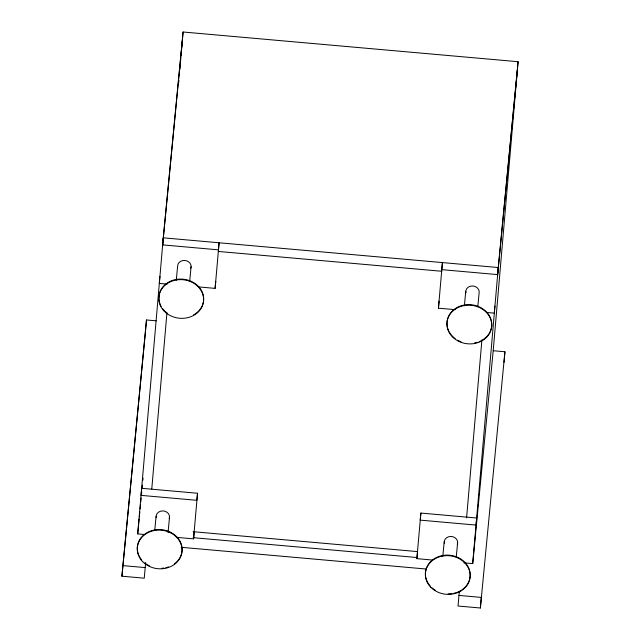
<?xml version="1.0" encoding="UTF-8"?>
<svg xmlns="http://www.w3.org/2000/svg" width="640" height="640" viewBox="0 0 640 640"><rect width="100%" height="100%" fill="white"/><g stroke="black" fill="none" stroke-linecap="round" stroke-linejoin="round"><path stroke-width="0.96" d="M145.64 562.616L144.248 578.184L121.912 576.208L146.48 319.976L156.192 320.832M145.648 329.608L146.48 319.976M144.56 534.504L137.704 533.896L163.264 237.824L498.264 267.536L472.704 563.608L463.888 562.832M178.744 82.424L178.912 80.432M179.344 75.464L179.512 73.48M179.856 69.496L180.2 65.52M180.456 62.544L180.8 58.568M181.056 55.584L181.4 51.608M181.568 49.616L183.088 32L518.088 61.712L493.2 350.728L472.704 563.608M151.776 488.96L166.92 313M176.888 537.376L193.536 538.848L197.536 493.256L141.704 488.304L141.024 495.36L196.856 500.312L197.536 493.256M198.448 286.896L215.104 288.376L219.096 242.776L218.424 249.84L162.584 244.888L183.088 32M432.544 560.048L416.872 558.656L420.872 513.064L476.704 518.016L476.024 525.08L420.192 520.128L420.872 513.064M455.088 309.656L438.432 308.184L442.432 262.584L441.752 269.648L497.584 274.6L518.088 61.712M459.328 591.448L458.032 606.016L480.368 608L504.928 351.768L493.28 350.736M466.584 517.888L481.904 339.936M480.368 608L481.28 597.4L458.944 595.424M504.016 362.36L504.928 351.768M121.912 576.208L145.568 330.568M162.52 246.496L182.336 40.672M159.952 276.36L159.272 283.416L167.104 284.112M158.888 297L158.944 296.456M137.704 533.896L139.152 518.888M139.344 516.896L139.824 511.928M140.112 508.944L140.496 504.96M140.776 501.984L141.16 498M141.544 494.024L141.736 492.04M142.12 488.064L142.408 485.08M142.888 480.104L143.08 478.12M137.328 547.48L137.384 546.936M176.272 280.256L177.672 265.776A6.728 5.8 5.5 0 1 184.712 260.44L186.44 260.752A6.728 5.8 5.5 0 1 190.776 268.168M154.8 529.768L156.104 516.256M189.696 281.168L191.088 266.688M168.04 532.616L169.528 517.168M215.104 288.376L215.784 281.312M193.536 538.848L194.216 531.792M438.432 308.184L439.112 301.12M416.872 558.656L417.552 551.6L193.136 531.696M464.376 305.816L465.768 291.328M442.808 556.288L444.208 541.808M477.792 306.72L479.184 292.24A6.728 5.8 5.5 0 0 474.536 286.312L472.816 285.992A6.728 5.8 5.5 0 0 465.912 292.848M456.232 557.2L457.624 542.72M491.656 326.52L491.712 325.976M497.52 276.208L517.336 70.384M494.944 306.072L494.272 313.136L486.432 312.44M470.096 577L470.144 576.448A22.424 19.336 5.5 0 0 446.544 555.112A22.424 19.336 5.5 0 0 425.808 577.544M218.184 251.432L441.848 271.272M193.104 537.672L417.52 557.576M181.272 547.304L426.536 569.056M122.832 565.608L145.16 567.592M156.248 517.768A6.728 5.8 5.5 0 1 163.152 510.92L164.88 511.232A6.728 5.8 5.5 0 1 169.208 518.648M139.144 556.064A22.424 19.336 5.5 0 1 148.824 531.728A22.424 19.336 5.5 0 1 178.072 538.28A22.424 19.336 5.5 0 1 174.336 563.944M168.56 566.92A22.424 19.336 5.5 0 1 165.792 567.704M163.896 568.04A22.424 19.336 5.5 0 1 161.96 568.232M149.632 565.96A22.424 19.336 5.5 0 1 144.8 563M141.544 559.784A22.424 19.336 5.5 0 1 139.544 556.832M444.344 543.32A6.728 5.8 5.5 0 1 451.248 536.472L452.976 536.784A6.728 5.8 5.5 0 1 457.312 544.2M470.056 577.288A22.424 19.336 5.5 0 1 468.952 581.368M468.616 582.152A22.424 19.336 5.5 0 1 462.432 589.496M461.68 590.008A22.424 19.336 5.5 0 1 457.544 592.144M456.656 592.472A22.424 19.336 5.5 0 1 453.888 593.256M451.992 593.592A22.424 19.336 5.5 0 1 448.104 593.84M435.208 590.168A22.424 19.336 5.5 0 1 432.184 587.952M430.232 586.032A22.424 19.336 5.5 0 1 426.016 578.368M447.04 322.008A22.424 19.336 5.5 0 1 480.312 307.368A22.424 19.336 5.5 0 1 482.464 340.024M480.824 340.912A22.424 19.336 5.5 0 1 479.104 341.672M477.312 342.288A22.424 19.336 5.5 0 1 474.504 342.968M461.088 341.776A22.424 19.336 5.5 0 1 457.584 340.168M455.208 338.64A22.424 19.336 5.5 0 1 449.208 331.912M448.8 331.136A22.424 19.336 5.5 0 1 446.992 322.848M202.424 305.336A22.424 19.336 5.5 0 1 195.896 313.464M195.144 313.976A22.424 19.336 5.5 0 1 193.56 314.928M167.112 313.088A22.424 19.336 5.5 0 1 162.552 308.6M161.104 306.36A22.424 19.336 5.5 0 1 179.52 279.096A22.424 19.336 5.5 0 1 202.72 304.544M142.696 561.688A22.424 19.336 5.5 0 0 180.808 556.36A22.424 19.336 5.5 0 0 155.48 530.336A22.424 19.336 5.5 0 0 142.696 561.688M430.792 587.24A22.424 19.336 5.5 0 0 468.904 581.912A22.424 19.336 5.5 0 0 443.584 555.888A22.424 19.336 5.5 0 0 430.792 587.24M452.36 336.76A22.424 19.336 5.5 0 0 490.464 331.44A22.424 19.336 5.5 0 0 465.144 305.416A22.424 19.336 5.5 0 0 452.36 336.76M164.256 311.208A22.424 19.336 5.5 0 0 202.368 305.88A22.424 19.336 5.5 0 0 177.048 279.864A22.424 19.336 5.5 0 0 164.256 311.208"/></g></svg>
